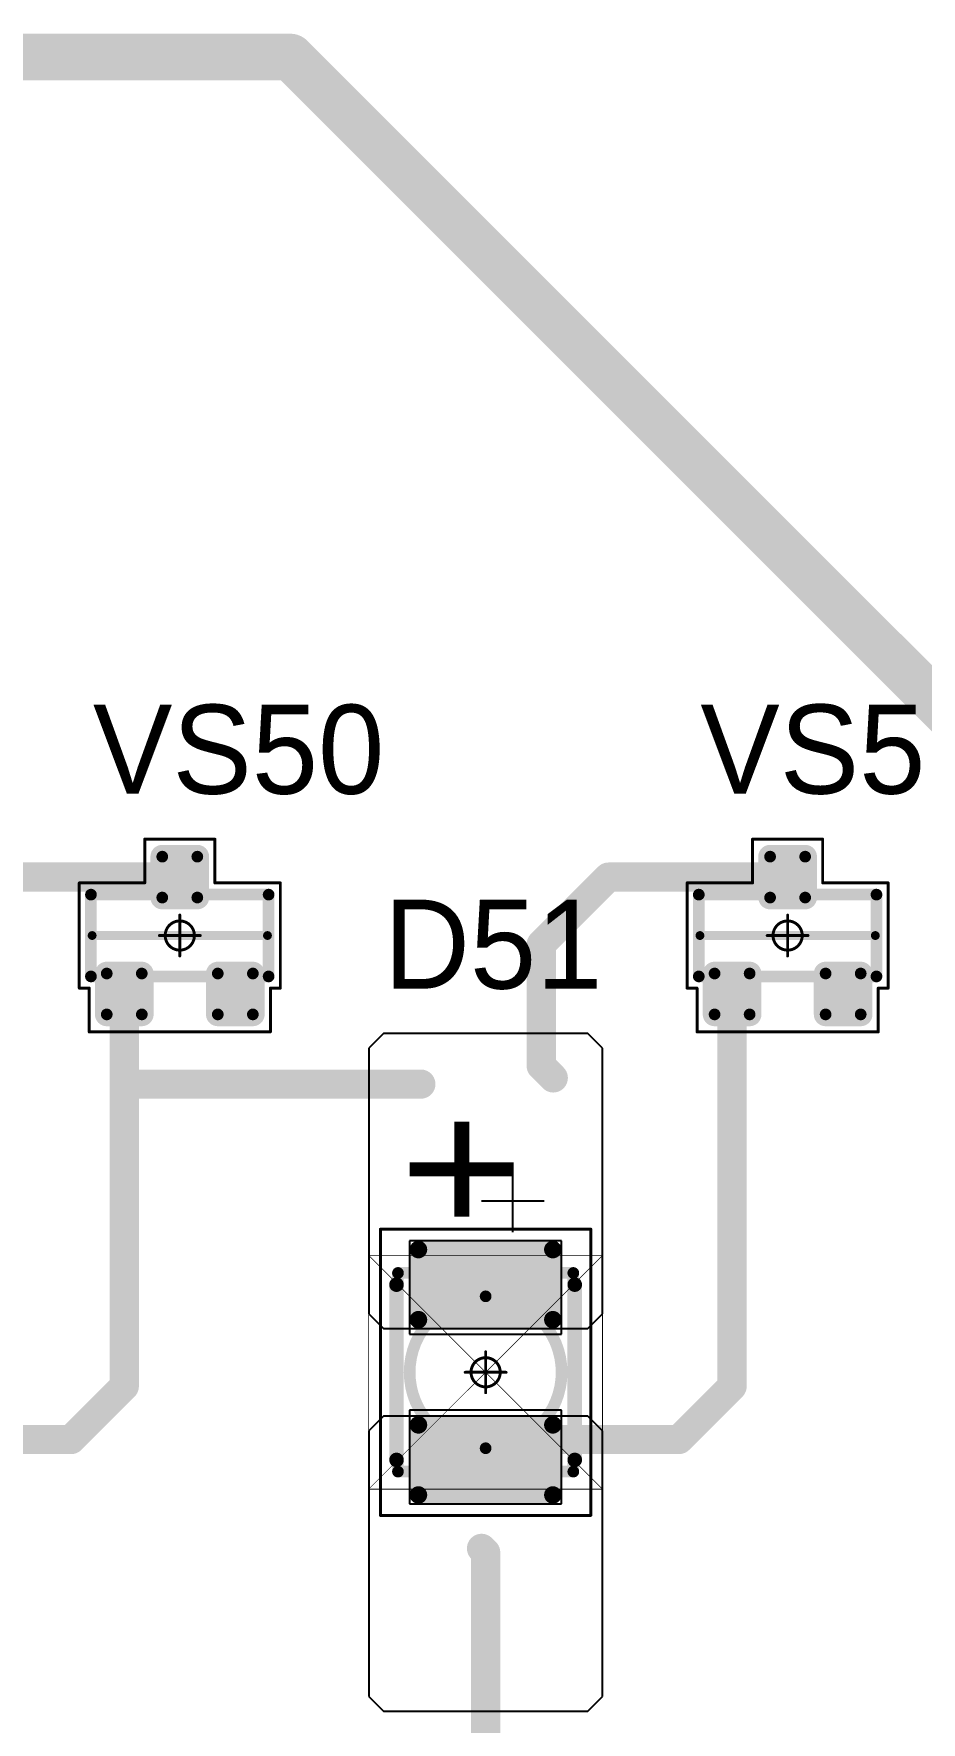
# Model space of a CAD drawing. Header units: millimetres. Extents: x 0 to 775, y 25 to 939.
# Drawn here: x 195.6 to 210.79, y 114.41 to 143.31 of the extents above; entities that cross this region are included whole.
import ezdxf

# ---------------------------------------------------------------- set-up
doc = ezdxf.new("R2010")
doc.units = ezdxf.units.MM
for name, color, linetype in [('Mechanical13', 56, 'Continuous'), ('Mechanical15', 56, 'Continuous'), ('Mechanical9', 56, 'Continuous'), ('TopLayer', 1, 'Continuous'), ('TopOverlay', 2, 'Continuous'), ('TopPaste', 8, 'Continuous'), ('TopSolder', 216, 'Continuous')]:
    doc.layers.add(name, color=color, linetype=linetype)

# ---------------------------------------------------------------- blocks, each defined once
blk = doc.blocks.new('SOT23_18')
at = {"layer": 'Mechanical13', "const_width": 0.2}
for points in [[(-0.7, 1.52), (0.7, 1.52)], [(-0.7, 1.52), (-0.7, -1.52)], [(0.7, 1.52), (0.7, -1.52)], [(-0.7, -1.52), (0.7, -1.52)]]:
    blk.add_lwpolyline(points, dxfattribs=at)
at = {"layer": 'Mechanical13', "const_width": 0.1}
for points in [[(-0.75, 1.52, 1), (-0.65, 1.52, 1)], [(-0.75, 1.52, 1), (-0.65, 1.52, 1)], [(0.65, 1.52, 1), (0.75, 1.52, 1)], [(0.65, 1.52, 1), (0.75, 1.52, 1)], [(-0.75, -1.52, 1), (-0.65, -1.52, 1)], [(-0.75, -1.52, 1), (-0.65, -1.52, 1)], [(0.65, -1.52, 1), (0.75, -1.52, 1)], [(0.65, -1.52, 1), (0.75, -1.52, 1)]]:
    blk.add_lwpolyline(points, format="xyb", close=True, dxfattribs=at)
at = {"layer": 'Mechanical15', "const_width": 0.05}
for points in [[(-0.9, 1.72), (-0.9, 1.55)], [(-0.9, 1.72), (0.9, 1.72)], [(0.9, 1.72), (0.9, 0.6)], [(-1.65, 1.55), (-1.65, -1.55)], [(-1.65, 1.55), (-0.9, 1.55)], [(0.9, 0.6), (1.65, 0.6)], [(1.65, 0.6), (1.65, -0.6)], [(0, 0.35), (0, -0.35)], [(-0.35, 0), (0.35, 0)], [(0.9, -0.6), (1.65, -0.6)], [(0.9, -0.6), (0.9, -1.72)], [(-1.65, -1.55), (-0.9, -1.55)], [(-0.9, -1.55), (-0.9, -1.72)], [(-0.9, -1.72), (0.9, -1.72)]]:
    blk.add_lwpolyline(points, dxfattribs=at)
at = {"layer": 'Mechanical15'}
for points, const_width in [([(-0.913, 1.72, 1), (-0.888, 1.72, 1)], 0.025), ([(-0.913, 1.72, 1), (-0.888, 1.72, 1)], 0.025), ([(0.888, 1.72, 1), (0.913, 1.72, 1)], 0.025), ([(0.888, 1.72, 1), (0.913, 1.72, 1)], 0.025), ([(-1.662, 1.55, 1), (-1.637, 1.55, 1)], 0.025), ([(-1.662, 1.55, 1), (-1.637, 1.55, 1)], 0.025), ([(-0.913, 1.55, 1), (-0.888, 1.55, 1)], 0.025), ([(-0.913, 1.55, 1), (-0.888, 1.55, 1)], 0.025), ([(0.888, 0.6, 1), (0.913, 0.6, 1)], 0.025), ([(0.888, 0.6, 1), (0.913, 0.6, 1)], 0.025), ([(1.637, 0.6, 1), (1.662, 0.6, 1)], 0.025), ([(1.637, 0.6, 1), (1.662, 0.6, 1)], 0.025), ([(-0.012, 0.35, 1), (0.012, 0.35, 1)], 0.025), ([(-0.362, 0, 1), (-0.337, 0, 1)], 0.025), ([(0.25, 0, 1), (-0.25, 0, 1)], 0.05), ([(-0.262, 0, 1), (-0.238, 0, 1)], 0.025), ([(0.238, 0, 1), (0.262, 0, 1)], 0.025), ([(0.337, 0, 1), (0.362, 0, 1)], 0.025), ([(-0.012, -0.35, 1), (0.012, -0.35, 1)], 0.025), ([(0.888, -0.6, 1), (0.913, -0.6, 1)], 0.025), ([(0.888, -0.6, 1), (0.913, -0.6, 1)], 0.025), ([(1.637, -0.6, 1), (1.662, -0.6, 1)], 0.025), ([(1.637, -0.6, 1), (1.662, -0.6, 1)], 0.025), ([(-1.662, -1.55, 1), (-1.637, -1.55, 1)], 0.025), ([(-1.662, -1.55, 1), (-1.637, -1.55, 1)], 0.025), ([(-0.913, -1.55, 1), (-0.888, -1.55, 1)], 0.025), ([(-0.913, -1.55, 1), (-0.888, -1.55, 1)], 0.025), ([(-0.913, -1.72, 1), (-0.888, -1.72, 1)], 0.025), ([(-0.913, -1.72, 1), (-0.888, -1.72, 1)], 0.025), ([(0.888, -1.72, 1), (0.913, -1.72, 1)], 0.025), ([(0.888, -1.72, 1), (0.913, -1.72, 1)], 0.025)]:
    blk.add_lwpolyline(points, format="xyb", close=True, dxfattribs=dict(at, const_width=const_width))
at = {"layer": 'TopLayer', "const_width": 0.1}
for points in [[(-1.4, 1.25, 1), (-1.3, 1.25, 1)], [(-0.7, 1.25, 1), (-0.6, 1.25, 1)], [(-1.4, 0.65, 1), (-1.3, 0.65, 1)], [(-0.7, 0.65, 1), (-0.6, 0.65, 1)], [(0.6, 0.3, 1), (0.7, 0.3, 1)], [(1.3, 0.3, 1), (1.4, 0.3, 1)], [(0.6, -0.3, 1), (0.7, -0.3, 1)], [(1.3, -0.3, 1), (1.4, -0.3, 1)], [(-1.4, -0.65, 1), (-1.3, -0.65, 1)], [(-0.7, -0.65, 1), (-0.6, -0.65, 1)], [(-1.4, -1.25, 1), (-1.3, -1.25, 1)], [(-0.7, -1.25, 1), (-0.6, -1.25, 1)]]:
    blk.add_lwpolyline(points, format="xyb", close=True, dxfattribs=at)
at = {"layer": 'TopLayer'}
for points in [[(-1.45, 1.25), (-1.45, 0.65), (-0.55, 1.25), (-0.55, 0.65)], [(-1.35, 1.35), (-1.35, 0.55), (-0.65, 1.35), (-0.65, 0.55)], [(0.55, 0.3), (0.55, -0.3), (1.45, 0.3), (1.45, -0.3)], [(0.65, 0.4), (0.65, -0.4), (1.35, 0.4), (1.35, -0.4)], [(-1.35, -0.55), (-1.35, -1.35), (-0.65, -0.55), (-0.65, -1.35)], [(-1.45, -0.65), (-1.45, -1.25), (-0.55, -0.65), (-0.55, -1.25)]]:
    blk.add_solid(points, dxfattribs=at)
at = {"layer": 'TopOverlay', "const_width": 0.15}
blk.add_lwpolyline([(0, 1.5), (0, -1.5)], dxfattribs=at)
at = {"layer": 'TopOverlay', "const_width": 0.075}
for points in [[(-0.038, 1.5, 1), (0.038, 1.5, 1)], [(-0.038, -1.5, 1), (0.038, -1.5, 1)]]:
    blk.add_lwpolyline(points, format="xyb", close=True, dxfattribs=at)
at = {"layer": 'TopPaste', "const_width": 0.075}
for points in [[(-1.387, 1.25, 1), (-1.313, 1.25, 1)], [(-0.687, 1.25, 1), (-0.613, 1.25, 1)], [(-1.387, 0.65, 1), (-1.313, 0.65, 1)], [(-0.687, 0.65, 1), (-0.613, 0.65, 1)], [(0.613, 0.3, 1), (0.687, 0.3, 1)], [(1.313, 0.3, 1), (1.387, 0.3, 1)], [(0.613, -0.3, 1), (0.687, -0.3, 1)], [(1.313, -0.3, 1), (1.387, -0.3, 1)], [(-1.387, -0.65, 1), (-1.313, -0.65, 1)], [(-0.687, -0.65, 1), (-0.613, -0.65, 1)], [(-1.387, -1.25, 1), (-1.313, -1.25, 1)], [(-0.687, -1.25, 1), (-0.613, -1.25, 1)]]:
    blk.add_lwpolyline(points, format="xyb", close=True, dxfattribs=at)
at = {"layer": 'TopPaste'}
for points in [[(-1.425, 1.25), (-1.425, 0.65), (-0.575, 1.25), (-0.575, 0.65)], [(-1.35, 1.325), (-1.35, 0.575), (-0.65, 1.325), (-0.65, 0.575)], [(0.575, 0.3), (0.575, -0.3), (1.425, 0.3), (1.425, -0.3)], [(0.65, 0.375), (0.65, -0.375), (1.35, 0.375), (1.35, -0.375)], [(-1.35, -0.575), (-1.35, -1.325), (-0.65, -0.575), (-0.65, -1.325)], [(-1.425, -0.65), (-1.425, -1.25), (-0.575, -0.65), (-0.575, -1.25)]]:
    blk.add_solid(points, dxfattribs=at)
at = {"layer": 'TopSolder', "const_width": 0.202}
for points in [[(-1.451, 1.25, 1), (-1.249, 1.25, 1)], [(-0.751, 1.25, 1), (-0.549, 1.25, 1)], [(-1.451, 0.65, 1), (-1.249, 0.65, 1)], [(-0.751, 0.65, 1), (-0.549, 0.65, 1)], [(0.549, 0.3, 1), (0.751, 0.3, 1)], [(1.249, 0.3, 1), (1.451, 0.3, 1)], [(0.549, -0.3, 1), (0.751, -0.3, 1)], [(1.249, -0.3, 1), (1.451, -0.3, 1)], [(-1.451, -0.65, 1), (-1.249, -0.65, 1)], [(-0.751, -0.65, 1), (-0.549, -0.65, 1)], [(-1.451, -1.25, 1), (-1.249, -1.25, 1)], [(-0.751, -1.25, 1), (-0.549, -1.25, 1)]]:
    blk.add_lwpolyline(points, format="xyb", close=True, dxfattribs=at)
at = {"layer": 'TopSolder'}
for points in [[(-1.35, 1.452), (-1.35, 0.448), (-0.65, 1.452), (-0.65, 0.448)], [(-1.552, 1.25), (-1.552, 0.65), (-0.448, 1.25), (-0.448, 0.65)], [(0.448, 0.3), (0.448, -0.3), (1.552, 0.3), (1.552, -0.3)], [(0.65, 0.502), (0.65, -0.502), (1.35, 0.502), (1.35, -0.502)], [(-1.35, -0.448), (-1.35, -1.452), (-0.65, -0.448), (-0.65, -1.452)], [(-1.552, -0.65), (-1.552, -1.25), (-0.448, -0.65), (-0.448, -1.25)]]:
    blk.add_solid(points, dxfattribs=at)
blk = doc.blocks.new('SOT23_19')
at = {"layer": 'Mechanical13', "const_width": 0.2}
for points in [[(-0.7, 1.52), (0.7, 1.52)], [(-0.7, 1.52), (-0.7, -1.52)], [(0.7, 1.52), (0.7, -1.52)], [(-0.7, -1.52), (0.7, -1.52)]]:
    blk.add_lwpolyline(points, dxfattribs=at)
at = {"layer": 'Mechanical13', "const_width": 0.1}
for points in [[(-0.75, 1.52, 1), (-0.65, 1.52, 1)], [(-0.75, 1.52, 1), (-0.65, 1.52, 1)], [(0.65, 1.52, 1), (0.75, 1.52, 1)], [(0.65, 1.52, 1), (0.75, 1.52, 1)], [(-0.75, -1.52, 1), (-0.65, -1.52, 1)], [(-0.75, -1.52, 1), (-0.65, -1.52, 1)], [(0.65, -1.52, 1), (0.75, -1.52, 1)], [(0.65, -1.52, 1), (0.75, -1.52, 1)]]:
    blk.add_lwpolyline(points, format="xyb", close=True, dxfattribs=at)
at = {"layer": 'Mechanical15', "const_width": 0.05}
for points in [[(-0.9, 1.72), (-0.9, 1.55)], [(-0.9, 1.72), (0.9, 1.72)], [(0.9, 1.72), (0.9, 0.6)], [(-1.65, 1.55), (-1.65, -1.55)], [(-1.65, 1.55), (-0.9, 1.55)], [(0.9, 0.6), (1.65, 0.6)], [(1.65, 0.6), (1.65, -0.6)], [(0, 0.35), (0, -0.35)], [(-0.35, 0), (0.35, 0)], [(0.9, -0.6), (1.65, -0.6)], [(0.9, -0.6), (0.9, -1.72)], [(-1.65, -1.55), (-0.9, -1.55)], [(-0.9, -1.55), (-0.9, -1.72)], [(-0.9, -1.72), (0.9, -1.72)]]:
    blk.add_lwpolyline(points, dxfattribs=at)
at = {"layer": 'Mechanical15'}
for points, const_width in [([(-0.913, 1.72, 1), (-0.888, 1.72, 1)], 0.025), ([(-0.913, 1.72, 1), (-0.888, 1.72, 1)], 0.025), ([(0.888, 1.72, 1), (0.913, 1.72, 1)], 0.025), ([(0.888, 1.72, 1), (0.913, 1.72, 1)], 0.025), ([(-1.662, 1.55, 1), (-1.637, 1.55, 1)], 0.025), ([(-1.662, 1.55, 1), (-1.637, 1.55, 1)], 0.025), ([(-0.913, 1.55, 1), (-0.888, 1.55, 1)], 0.025), ([(-0.913, 1.55, 1), (-0.888, 1.55, 1)], 0.025), ([(0.888, 0.6, 1), (0.913, 0.6, 1)], 0.025), ([(0.888, 0.6, 1), (0.913, 0.6, 1)], 0.025), ([(1.637, 0.6, 1), (1.662, 0.6, 1)], 0.025), ([(1.637, 0.6, 1), (1.662, 0.6, 1)], 0.025), ([(-0.012, 0.35, 1), (0.012, 0.35, 1)], 0.025), ([(-0.362, 0, 1), (-0.337, 0, 1)], 0.025), ([(0.25, 0, 1), (-0.25, 0, 1)], 0.05), ([(-0.262, 0, 1), (-0.238, 0, 1)], 0.025), ([(0.238, 0, 1), (0.262, 0, 1)], 0.025), ([(0.337, 0, 1), (0.362, 0, 1)], 0.025), ([(-0.012, -0.35, 1), (0.012, -0.35, 1)], 0.025), ([(0.888, -0.6, 1), (0.913, -0.6, 1)], 0.025), ([(0.888, -0.6, 1), (0.913, -0.6, 1)], 0.025), ([(1.637, -0.6, 1), (1.662, -0.6, 1)], 0.025), ([(1.637, -0.6, 1), (1.662, -0.6, 1)], 0.025), ([(-1.662, -1.55, 1), (-1.637, -1.55, 1)], 0.025), ([(-1.662, -1.55, 1), (-1.637, -1.55, 1)], 0.025), ([(-0.913, -1.55, 1), (-0.888, -1.55, 1)], 0.025), ([(-0.913, -1.55, 1), (-0.888, -1.55, 1)], 0.025), ([(-0.913, -1.72, 1), (-0.888, -1.72, 1)], 0.025), ([(-0.913, -1.72, 1), (-0.888, -1.72, 1)], 0.025), ([(0.888, -1.72, 1), (0.913, -1.72, 1)], 0.025), ([(0.888, -1.72, 1), (0.913, -1.72, 1)], 0.025)]:
    blk.add_lwpolyline(points, format="xyb", close=True, dxfattribs=dict(at, const_width=const_width))
at = {"layer": 'TopLayer', "const_width": 0.1}
for points in [[(-1.4, 1.25, 1), (-1.3, 1.25, 1)], [(-0.7, 1.25, 1), (-0.6, 1.25, 1)], [(-1.4, 0.65, 1), (-1.3, 0.65, 1)], [(-0.7, 0.65, 1), (-0.6, 0.65, 1)], [(0.6, 0.3, 1), (0.7, 0.3, 1)], [(1.3, 0.3, 1), (1.4, 0.3, 1)], [(0.6, -0.3, 1), (0.7, -0.3, 1)], [(1.3, -0.3, 1), (1.4, -0.3, 1)], [(-1.4, -0.65, 1), (-1.3, -0.65, 1)], [(-0.7, -0.65, 1), (-0.6, -0.65, 1)], [(-1.4, -1.25, 1), (-1.3, -1.25, 1)], [(-0.7, -1.25, 1), (-0.6, -1.25, 1)]]:
    blk.add_lwpolyline(points, format="xyb", close=True, dxfattribs=at)
at = {"layer": 'TopLayer'}
for points in [[(-1.45, 1.25), (-1.45, 0.65), (-0.55, 1.25), (-0.55, 0.65)], [(-1.35, 1.35), (-1.35, 0.55), (-0.65, 1.35), (-0.65, 0.55)], [(0.55, 0.3), (0.55, -0.3), (1.45, 0.3), (1.45, -0.3)], [(0.65, 0.4), (0.65, -0.4), (1.35, 0.4), (1.35, -0.4)], [(-1.35, -0.55), (-1.35, -1.35), (-0.65, -0.55), (-0.65, -1.35)], [(-1.45, -0.65), (-1.45, -1.25), (-0.55, -0.65), (-0.55, -1.25)]]:
    blk.add_solid(points, dxfattribs=at)
at = {"layer": 'TopOverlay', "const_width": 0.15}
blk.add_lwpolyline([(0, 1.5), (0, -1.5)], dxfattribs=at)
at = {"layer": 'TopOverlay', "const_width": 0.075}
for points in [[(-0.038, 1.5, 1), (0.038, 1.5, 1)], [(-0.038, -1.5, 1), (0.038, -1.5, 1)]]:
    blk.add_lwpolyline(points, format="xyb", close=True, dxfattribs=at)
at = {"layer": 'TopPaste', "const_width": 0.075}
for points in [[(-1.387, 1.25, 1), (-1.313, 1.25, 1)], [(-0.687, 1.25, 1), (-0.613, 1.25, 1)], [(-1.387, 0.65, 1), (-1.313, 0.65, 1)], [(-0.687, 0.65, 1), (-0.613, 0.65, 1)], [(0.613, 0.3, 1), (0.687, 0.3, 1)], [(1.313, 0.3, 1), (1.387, 0.3, 1)], [(0.613, -0.3, 1), (0.687, -0.3, 1)], [(1.313, -0.3, 1), (1.387, -0.3, 1)], [(-1.387, -0.65, 1), (-1.313, -0.65, 1)], [(-0.687, -0.65, 1), (-0.613, -0.65, 1)], [(-1.387, -1.25, 1), (-1.313, -1.25, 1)], [(-0.687, -1.25, 1), (-0.613, -1.25, 1)]]:
    blk.add_lwpolyline(points, format="xyb", close=True, dxfattribs=at)
at = {"layer": 'TopPaste'}
for points in [[(-1.425, 1.25), (-1.425, 0.65), (-0.575, 1.25), (-0.575, 0.65)], [(-1.35, 1.325), (-1.35, 0.575), (-0.65, 1.325), (-0.65, 0.575)], [(0.575, 0.3), (0.575, -0.3), (1.425, 0.3), (1.425, -0.3)], [(0.65, 0.375), (0.65, -0.375), (1.35, 0.375), (1.35, -0.375)], [(-1.35, -0.575), (-1.35, -1.325), (-0.65, -0.575), (-0.65, -1.325)], [(-1.425, -0.65), (-1.425, -1.25), (-0.575, -0.65), (-0.575, -1.25)]]:
    blk.add_solid(points, dxfattribs=at)
at = {"layer": 'TopSolder', "const_width": 0.202}
for points in [[(-1.451, 1.25, 1), (-1.249, 1.25, 1)], [(-0.751, 1.25, 1), (-0.549, 1.25, 1)], [(-1.451, 0.65, 1), (-1.249, 0.65, 1)], [(-0.751, 0.65, 1), (-0.549, 0.65, 1)], [(0.549, 0.3, 1), (0.751, 0.3, 1)], [(1.249, 0.3, 1), (1.451, 0.3, 1)], [(0.549, -0.3, 1), (0.751, -0.3, 1)], [(1.249, -0.3, 1), (1.451, -0.3, 1)], [(-1.451, -0.65, 1), (-1.249, -0.65, 1)], [(-0.751, -0.65, 1), (-0.549, -0.65, 1)], [(-1.451, -1.25, 1), (-1.249, -1.25, 1)], [(-0.751, -1.25, 1), (-0.549, -1.25, 1)]]:
    blk.add_lwpolyline(points, format="xyb", close=True, dxfattribs=at)
at = {"layer": 'TopSolder'}
for points in [[(-1.35, 1.452), (-1.35, 0.448), (-0.65, 1.452), (-0.65, 0.448)], [(-1.552, 1.25), (-1.552, 0.65), (-0.448, 1.25), (-0.448, 0.65)], [(0.448, 0.3), (0.448, -0.3), (1.552, 0.3), (1.552, -0.3)], [(0.65, 0.502), (0.65, -0.502), (1.35, 0.502), (1.35, -0.502)], [(-1.35, -0.448), (-1.35, -1.452), (-0.65, -0.448), (-0.65, -1.452)], [(-1.552, -0.65), (-1.552, -1.25), (-0.448, -0.65), (-0.448, -1.25)]]:
    blk.add_solid(points, dxfattribs=at)
blk = doc.blocks.new('T66G_111')
at = {"layer": 'Mechanical13'}
for p, q in [((2.936, 0.071), (2.936, -1)), ((2.4, -0.464), (3.471, -0.464))]:
    blk.add_line(p, q, dxfattribs=at)
at = {"layer": 'Mechanical13', "const_width": 0.2}
for points in [[(-1.7, 1.5), (-1.7, -1.5)], [(-1.7, 1.5), (1.7, 1.5)], [(1.7, 1.5), (1.7, -1.5)], [(-1.7, -1.5), (1.7, -1.5)]]:
    blk.add_lwpolyline(points, dxfattribs=at)
at = {"layer": 'Mechanical13'}
for points, const_width in [([(-1.75, 1.5, 1), (-1.65, 1.5, 1)], 0.1), ([(-1.75, 1.5, 1), (-1.65, 1.5, 1)], 0.1), ([(1.65, 1.5, 1), (1.75, 1.5, 1)], 0.1), ([(1.65, 1.5, 1), (1.75, 1.5, 1)], 0.1), ([(1.3, 0, 1), (-1.3, 0, 1)], 0.2), ([(-1.35, 0, 1), (-1.25, 0, 1)], 0.1), ([(1.25, 0, 1), (1.35, 0, 1)], 0.1), ([(-1.75, -1.5, 1), (-1.65, -1.5, 1)], 0.1), ([(-1.75, -1.5, 1), (-1.65, -1.5, 1)], 0.1), ([(1.65, -1.5, 1), (1.75, -1.5, 1)], 0.1), ([(1.65, -1.5, 1), (1.75, -1.5, 1)], 0.1)]:
    blk.add_lwpolyline(points, format="xyb", close=True, dxfattribs=dict(at, const_width=const_width))
at = {"layer": 'Mechanical15', "const_width": 0.05}
for points in [[(-2.45, 1.8), (2.45, 1.8)], [(-2.45, 1.8), (-2.45, -1.8)], [(2.45, 1.8), (2.45, -1.8)], [(0, 0.35), (0, -0.35)], [(-0.35, 0), (0.35, 0)], [(-2.45, -1.8), (2.45, -1.8)]]:
    blk.add_lwpolyline(points, dxfattribs=at)
at = {"layer": 'Mechanical15'}
for points, const_width in [([(-2.462, 1.8, 1), (-2.438, 1.8, 1)], 0.025), ([(-2.462, 1.8, 1), (-2.438, 1.8, 1)], 0.025), ([(2.438, 1.8, 1), (2.462, 1.8, 1)], 0.025), ([(2.438, 1.8, 1), (2.462, 1.8, 1)], 0.025), ([(-0.012, 0.35, 1), (0.012, 0.35, 1)], 0.025), ([(-0.362, 0, 1), (-0.337, 0, 1)], 0.025), ([(0.25, 0, 1), (-0.25, 0, 1)], 0.05), ([(-0.262, 0, 1), (-0.238, 0, 1)], 0.025), ([(0.238, 0, 1), (0.262, 0, 1)], 0.025), ([(0.337, 0, 1), (0.362, 0, 1)], 0.025), ([(-0.012, -0.35, 1), (0.012, -0.35, 1)], 0.025), ([(-2.462, -1.8, 1), (-2.438, -1.8, 1)], 0.025), ([(-2.462, -1.8, 1), (-2.438, -1.8, 1)], 0.025), ([(2.438, -1.8, 1), (2.462, -1.8, 1)], 0.025), ([(2.438, -1.8, 1), (2.462, -1.8, 1)], 0.025)]:
    blk.add_lwpolyline(points, format="xyb", close=True, dxfattribs=dict(at, const_width=const_width))
at = {"layer": 'TopLayer'}
for p, q in [((-5.55, 2), (-5.8, 1.75)), ((-5.8, 1.75), (-5.8, -1.75)), ((-1, 2), (-5.55, 2)), ((-0.75, 1.75), (-1, 2)), ((-0.75, -1.75), (-0.75, 1.75)), ((1, 2), (0.75, 1.75)), ((0.75, 1.75), (0.75, -1.75)), ((5.55, 2), (1, 2)), ((5.8, 1.75), (5.55, 2)), ((5.8, -1.75), (5.8, 1.75)), ((-5.8, -1.75), (-5.55, -2)), ((-5.55, -2), (-1, -2)), ((-1, -2), (-0.75, -1.75)), ((0.75, -1.75), (1, -2)), ((1, -2), (5.55, -2)), ((5.55, -2), (5.8, -1.75))]:
    blk.add_line(p, q, dxfattribs=at)
at = {"layer": 'TopLayer', "const_width": 0.15}
for points in [[(-2.175, 1.15, 1), (-2.025, 1.15, 1)], [(-0.975, 1.15, 1), (-0.825, 1.15, 1)], [(0.825, 1.15, 1), (0.975, 1.15, 1)], [(2.025, 1.15, 1), (2.175, 1.15, 1)], [(-2.175, -1.15, 1), (-2.025, -1.15, 1)], [(-0.975, -1.15, 1), (-0.825, -1.15, 1)], [(0.825, -1.15, 1), (0.975, -1.15, 1)], [(2.025, -1.15, 1), (2.175, -1.15, 1)]]:
    blk.add_lwpolyline(points, format="xyb", close=True, dxfattribs=at)
at = {"layer": 'TopLayer'}
for points in [[(-0.9, 1.3), (-2.1, 1.3), (-0.9, -1.3), (-2.1, -1.3)], [(2.1, 1.3), (0.9, 1.3), (2.1, -1.3), (0.9, -1.3)], [(-0.75, 1.15), (-2.25, 1.15), (-0.75, -1.15), (-2.25, -1.15)], [(2.25, 1.15), (0.75, 1.15), (2.25, -1.15), (0.75, -1.15)]]:
    blk.add_solid(points, dxfattribs=at)
at = {"layer": 'TopOverlay', "const_width": 0.25}
for points in [[(-1.5, 1.525), (1.5, 1.525)], [(-1.5, -1.525), (1.5, -1.525)]]:
    blk.add_lwpolyline(points, dxfattribs=at)
at = {"layer": 'TopOverlay', "const_width": 0.125}
for points in [[(-1.562, 1.525, 1), (-1.438, 1.525, 1)], [(1.438, 1.525, 1), (1.562, 1.525, 1)], [(-1.562, -1.525, 1), (-1.438, -1.525, 1)], [(1.438, -1.525, 1), (1.562, -1.525, 1)]]:
    blk.add_lwpolyline(points, format="xyb", close=True, dxfattribs=at)
at = {"layer": 'TopPaste', "const_width": 0.125}
for points in [[(-2.163, 1.15, 1), (-2.038, 1.15, 1)], [(-0.963, 1.15, 1), (-0.838, 1.15, 1)], [(0.838, 1.15, 1), (0.963, 1.15, 1)], [(2.038, 1.15, 1), (2.163, 1.15, 1)], [(-2.163, -1.15, 1), (-2.038, -1.15, 1)], [(-0.963, -1.15, 1), (-0.838, -1.15, 1)], [(0.838, -1.15, 1), (0.963, -1.15, 1)], [(2.038, -1.15, 1), (2.163, -1.15, 1)]]:
    blk.add_lwpolyline(points, format="xyb", close=True, dxfattribs=at)
at = {"layer": 'TopPaste'}
for points in [[(-0.9, 1.275), (-2.1, 1.275), (-0.9, -1.275), (-2.1, -1.275)], [(2.1, 1.275), (0.9, 1.275), (2.1, -1.275), (0.9, -1.275)], [(-0.775, 1.15), (-2.225, 1.15), (-0.775, -1.15), (-2.225, -1.15)], [(2.225, 1.15), (0.775, 1.15), (2.225, -1.15), (0.775, -1.15)]]:
    blk.add_solid(points, dxfattribs=at)
at = {"layer": 'TopSolder'}
for p, q in [((-2.25, 1.3), (-2.25, -1.3)), ((-0.65, 1.3), (-2.25, 1.3)), ((-0.65, -1.3), (-0.65, 1.3)), ((0.65, 1.3), (0.65, -1.3)), ((2.25, 1.3), (0.65, 1.3)), ((2.25, -1.3), (2.25, 1.3)), ((-2.25, -1.3), (-0.65, -1.3)), ((0.65, -1.3), (2.25, -1.3))]:
    blk.add_line(p, q, dxfattribs=at)
at = {"layer": 'TopOverlay'}
blk.add_text('+', height=2.5, dxfattribs=at).set_placement((2.5, -0.8))

msp = doc.modelspace()

# ---------------------------------------------------------------- linework, layer by layer
at = {"layer": 'Mechanical9'}
for points, const_width in [([(201.333, 122.4), (205.333, 122.4)], 0.0127), ([(201.333, 118.4), (201.333, 122.4)], 0.0127), ([(201.333, 118.4), (205.333, 122.4)], 0.01), ([(201.333, 122.4), (205.333, 118.4)], 0.01), ([(205.333, 118.4), (205.333, 122.4)], 0.0127), ([(201.333, 118.4), (205.333, 118.4)], 0.0127)]:
    msp.add_lwpolyline(points, dxfattribs=dict(at, const_width=const_width))
for points, const_width in [([(201.33, 122.4, 1), (201.336, 122.4, 1)], 0.00635), ([(201.33, 122.4, 1), (201.336, 122.4, 1)], 0.00635), ([(201.33, 122.4, 1), (201.335, 122.4, 1)], 0.005), ([(205.33, 122.4, 1), (205.336, 122.4, 1)], 0.00635), ([(205.33, 122.4, 1), (205.336, 122.4, 1)], 0.00635), ([(205.33, 122.4, 1), (205.335, 122.4, 1)], 0.005), ([(201.33, 118.4, 1), (201.336, 118.4, 1)], 0.00635), ([(201.33, 118.4, 1), (201.336, 118.4, 1)], 0.00635), ([(201.33, 118.4, 1), (201.335, 118.4, 1)], 0.005), ([(205.33, 118.4, 1), (205.336, 118.4, 1)], 0.00635), ([(205.33, 118.4, 1), (205.336, 118.4, 1)], 0.00635), ([(205.33, 118.4, 1), (205.335, 118.4, 1)], 0.005)]:
    msp.add_lwpolyline(points, format="xyb", close=True, dxfattribs=dict(at, const_width=const_width))
at = {"layer": 'TopLayer'}
for points, const_width in [([(182.339, 142.909), (199.995, 142.909)], 0.8), ([(199.995, 142.909), (213.333, 129.571)], 0.8), ([(195.035, 128.875), (198.1, 128.875)], 0.5), ([(204.284, 127.724), (205.435, 128.875)], 0.5), ([(205.435, 128.875), (208.5, 128.875)], 0.5), ([(204.284, 125.644), (204.284, 127.724)], 0.5), ([(197.15, 120.16), (197.15, 126.875)], 0.5), ([(207.55, 120.16), (207.55, 126.875)], 0.5), ([(204.284, 125.644), (204.49, 125.438)], 0.5), ([(197.15, 125.332), (202.224, 125.332)], 0.5), ([(196.239, 119.249), (197.15, 120.16)], 0.5), ([(206.639, 119.249), (207.55, 120.16)], 0.5), ([(193.798, 119.249), (196.239, 119.249)], 0.5), ([(204.198, 119.249), (206.639, 119.249)], 0.5), ([(203.263, 117.386), (203.333, 117.317)], 0.5), ([(203.333, 111.123), (203.333, 117.317)], 0.5)]:
    msp.add_lwpolyline(points, dxfattribs=dict(at, const_width=const_width))
for points, const_width in [([(199.795, 142.909, 1), (200.195, 142.909, 1)], 0.4), ([(199.795, 142.909, 1), (200.195, 142.909, 1)], 0.4), ([(197.975, 128.875, 1), (198.225, 128.875, 1)], 0.25), ([(205.31, 128.875, 1), (205.56, 128.875, 1)], 0.25), ([(205.31, 128.875, 1), (205.56, 128.875, 1)], 0.25), ([(208.375, 128.875, 1), (208.625, 128.875, 1)], 0.25), ([(204.159, 127.724, 1), (204.409, 127.724, 1)], 0.25), ([(204.159, 127.724, 1), (204.409, 127.724, 1)], 0.25), ([(197.025, 126.875, 1), (197.275, 126.875, 1)], 0.25), ([(207.425, 126.875, 1), (207.675, 126.875, 1)], 0.25), ([(204.159, 125.644, 1), (204.409, 125.644, 1)], 0.25), ([(204.159, 125.644, 1), (204.409, 125.644, 1)], 0.25), ([(197.025, 125.332, 1), (197.275, 125.332, 1)], 0.25), ([(202.099, 125.332, 1), (202.349, 125.332, 1)], 0.25), ([(204.365, 125.438, 1), (204.615, 125.438, 1)], 0.25), ([(197.025, 120.16, 1), (197.275, 120.16, 1)], 0.25), ([(197.025, 120.16, 1), (197.275, 120.16, 1)], 0.25), ([(207.425, 120.16, 1), (207.675, 120.16, 1)], 0.25), ([(207.425, 120.16, 1), (207.675, 120.16, 1)], 0.25), ([(196.114, 119.249, 1), (196.364, 119.249, 1)], 0.25), ([(196.114, 119.249, 1), (196.364, 119.249, 1)], 0.25), ([(204.073, 119.249, 1), (204.323, 119.249, 1)], 0.25), ([(206.514, 119.249, 1), (206.764, 119.249, 1)], 0.25), ([(206.514, 119.249, 1), (206.764, 119.249, 1)], 0.25), ([(203.138, 117.386, 1), (203.388, 117.386, 1)], 0.25), ([(203.208, 117.317, 1), (203.458, 117.317, 1)], 0.25), ([(203.208, 117.317, 1), (203.458, 117.317, 1)], 0.25)]:
    msp.add_lwpolyline(points, format="xyb", close=True, dxfattribs=dict(at, const_width=const_width))

# ---------------------------------------------------------------- block references
at = {"rotation": 90}
for name, p in [('SOT23_19', (198.1, 127.875)), ('SOT23_18', (208.5, 127.875)), ('T66G_111', (203.333, 120.4))]:
    msp.add_blockref(name, p, dxfattribs=at)

# ---------------------------------------------------------------- texts
at = {"layer": 'TopOverlay'}
for s, p in [('VS50', (196.614, 130.301)), ('VS51', (207.006, 130.303)), ('D51', (201.593, 126.966))]:
    msp.add_text(s, height=1.524, dxfattribs=at).set_placement(p)

doc.saveas('drawing.dxf')
